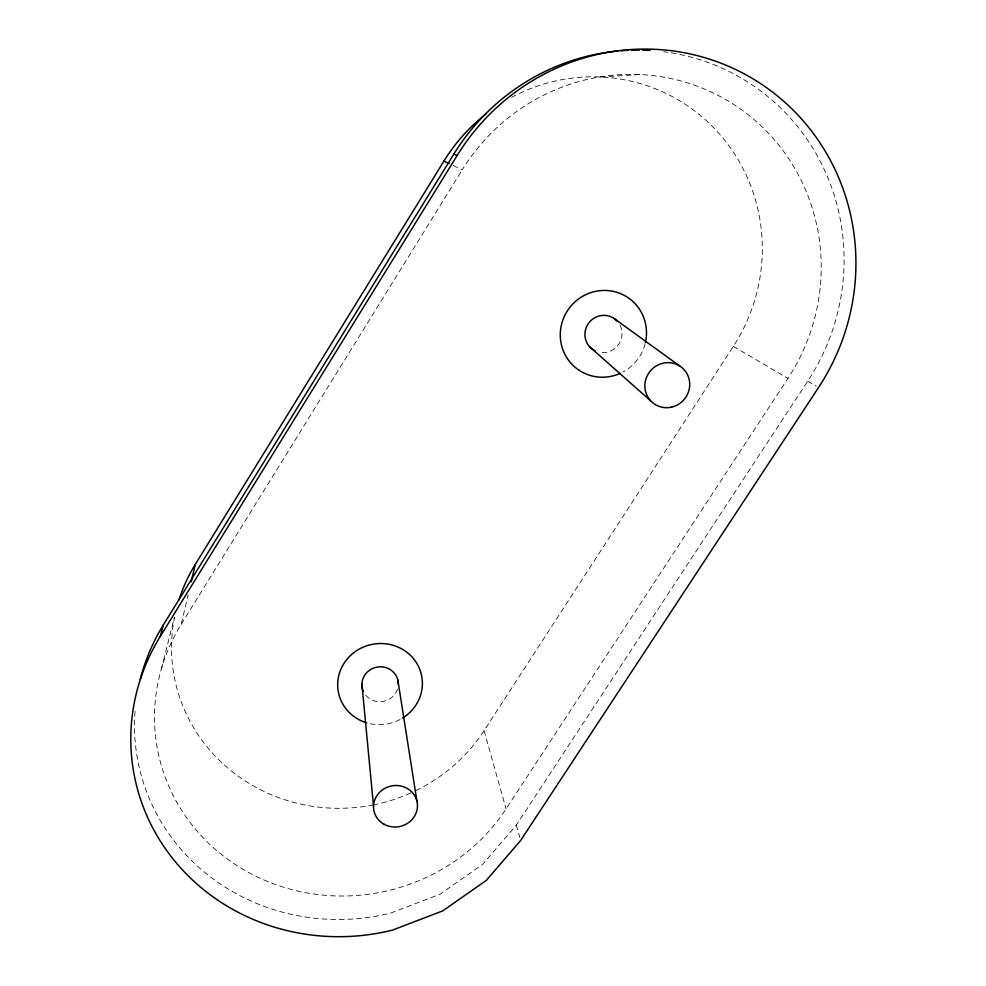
<?xml version="1.0" encoding="UTF-8"?>
<svg xmlns="http://www.w3.org/2000/svg" width="986" height="986" viewBox="0 0 986 986"><rect width="100%" height="100%" fill="white"/><g stroke="black" fill="none" stroke-linecap="round" stroke-linejoin="round"><path stroke-width="0.74" stroke-dasharray="4.93 3.7" d="M453.104 165.426L462.274 169.789A198.815 193.379 -60.5 0 1 733.264 104.146A198.815 193.379 -60.5 0 1 787.937 378.402L506.052 808.939A190.631 181.202 -8.6 0 1 245.526 870.761A190.631 181.202 -8.6 0 1 181.227 624.274L188.116 595.002M161.396 668.853L174.374 617.285M181.227 624.274L462.274 169.789M416.117 790.489A169.321 162.308 -7.5 0 0 484.077 730.638L733.35 346.369A175.927 171.786 -64.2 0 0 718.609 133.036A175.927 171.786 -64.2 0 0 511.192 97.54M135.033 711.337A207.072 196.608 -8.5 0 0 390.727 913.061L439.879 894.277L482.647 864.34L516.307 825.109L807.694 381.225A216.328 210.24 -61.2 0 0 663.652 51.753M600.4 76.982L639.569 74.529M807.694 381.225L816.162 386.056M733.35 346.369L787.937 378.402M516.307 825.109L519.905 837.595M484.077 730.638L506.052 808.939M620.009 325.207A18.833 18.364 -52.7 0 1 598.884 352.199M397.543 689.004A18.241 17.415 -10.8 0 1 382.741 701.465A18.241 17.415 -10.8 0 1 364.906 694.107M645.103 343.769A43.791 42.718 -52.7 0 1 622.881 372.067M400.106 719.484A42.423 40.5 -10.8 0 1 368 723.194M410.706 793.015A169.321 162.308 -7.5 0 1 375.198 804.527M373.743 804.822A169.321 162.308 -7.5 0 1 174.448 617.495"/><path stroke-width="1.48" d="M191.222 581.839L195.351 564.275L443.934 161.075A175.927 171.786 -64.2 0 1 485.975 114.019M453.819 154.124L457.171 155.455A221.135 214.726 -60.6 0 1 758.468 82.22A221.135 214.726 -60.6 0 1 818.59 387.436L520.707 840.38L486.344 880.375L442.677 910.916L392.502 930.106A211.509 200.491 -8.7 0 1 172.439 858.177A211.509 200.491 -8.7 0 1 160.262 636.451L163.368 624.902L453.819 154.124A216.328 210.24 -61.2 0 1 617.828 51.038M160.262 636.451L457.171 155.455M443.934 161.075L449.172 163.565M613.612 318.145L679.724 365.991M589.69 346.825L650.513 400.686M397.839 679.983L416.905 801.051M361.899 684.074L373.534 806.191M595.47 351.041A18.833 18.364 -52.7 0 1 588.63 323.174A18.833 18.364 -52.7 0 1 617.285 321.239M363.39 691.469A18.241 17.415 -10.8 0 1 376.677 667.177A18.241 17.415 -10.8 0 1 398.307 684.494M620.342 373.312A43.791 42.718 -52.7 0 1 561.096 343.288A43.791 42.718 -52.7 0 1 603.962 290.439A43.791 42.718 -52.7 0 1 645.436 342.376M366.693 722.824A42.423 40.5 -10.8 0 1 343.941 663.455A42.423 40.5 -10.8 0 1 409.868 654.815A42.423 40.5 -10.8 0 1 402.485 718.128M620.909 50.779A216.328 210.24 -61.2 0 1 628.612 50.298M631.693 50.2A216.328 210.24 -61.2 0 1 639.359 50.113M642.404 50.163A216.328 210.24 -61.2 0 1 649.984 50.483M140.283 679.317A207.072 196.608 -8.5 0 1 163.368 624.902M179.008 599.771A169.321 162.308 -7.5 0 1 195.351 564.275M671.7 407.095A22.875 22.111 -48.3 0 0 684.136 369.713A22.875 22.111 -48.3 0 0 646.027 378.673A22.875 22.111 -48.3 0 0 671.7 407.095M383.887 824.16A22.025 20.706 -12.1 0 0 417.46 806.425A22.025 20.706 -12.1 0 0 385.156 788.196A22.025 20.706 -12.1 0 0 383.887 824.16"/></g></svg>
